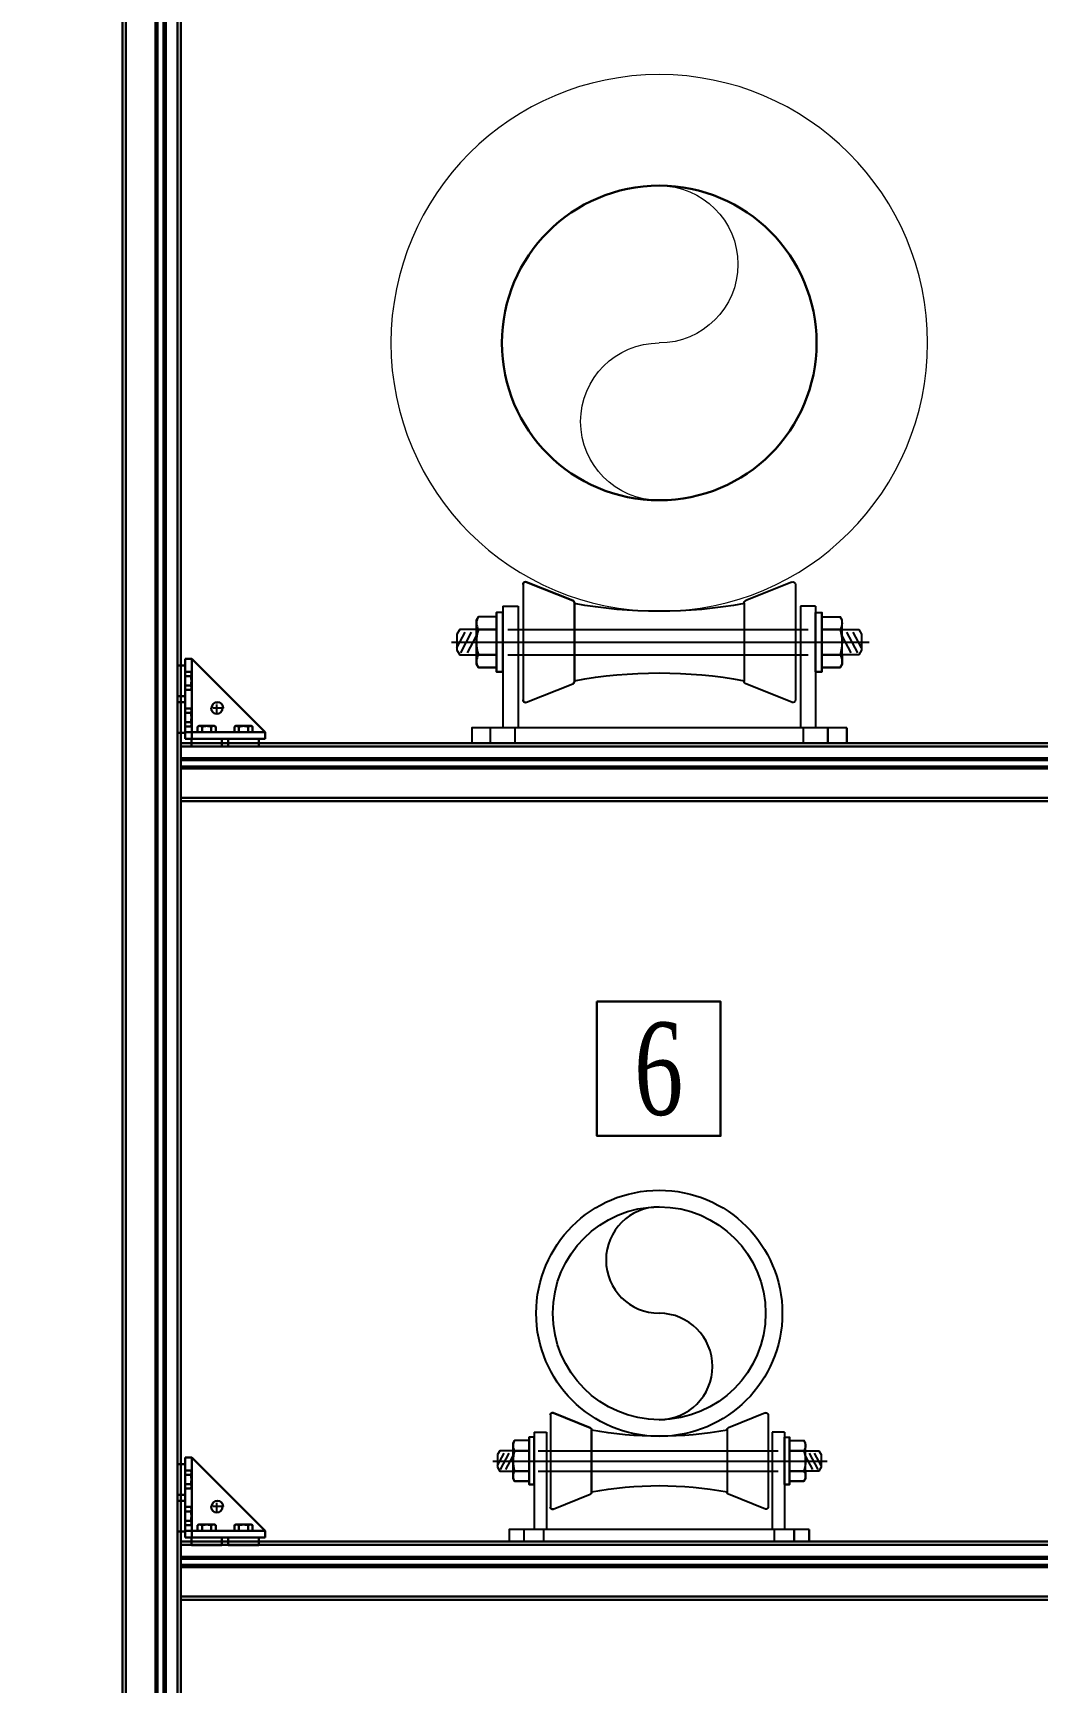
# Model space of a CAD drawing. Header units: centimetres. Extents: x 405464 to 563355, y 50011 to 66875.
# Drawn here: x 525952.5 to 526061, y 51794.5 to 51972.7 of the extents above; entities that cross this region are included whole.
import ezdxf
from ezdxf.enums import TextEntityAlignment as Align

# ---------------------------------------------------------------- set-up
doc = ezdxf.new("R2010")
doc.units = ezdxf.units.CM
doc.linetypes.add('DOT_CENTER', pattern=[14, 12, -1, 0, -1])
doc.layers.get('0').update_dxf_attribs({"lineweight": 9})
doc.layers.add('-M-PIPE HEATING RADIATOR RISER', color=7, linetype='Continuous')
doc.layers.add('-M-PLUMBING DCW RISER', color=7, linetype='Continuous')
for name, color, linetype, lineweight in [('0-KRCN-IST-GALERİ-YAZI', 131, 'Continuous', 30), ('0-KRCN-MİMARİ-170326', 8, 'Continuous', 9), ('0-KRCN-PLATE', 132, 'Continuous', 25), ('0-KRCN-TESİSAT', 7, 'Continuous', 30), ('1', 7, 'Continuous', 25), ('AS_TA_TARAMA', 8, 'Continuous', 9), ('LINK', 7, 'Continuous', 30), ('teknik şaft çizimi', 7, 'Continuous', 9)]:
    doc.layers.add(name, color=color, linetype=linetype, lineweight=lineweight)
doc.styles.add('BAYBURT XREF$0$TIMES', font='times.ttf')

# ---------------------------------------------------------------- blocks, each defined once
blk = doc.blocks.new('G$CE936221F')
at = {"layer": 'AS_TA_TARAMA', "transparency": 33554687}
h = blk.add_hatch(dxfattribs=at)
h.set_pattern_fill('ANSI33', color=256, scale=2.5, angle=180)
h.set_pattern_definition([(45, (-451004.754, -85811.2), (-11.22532015, 11.22532015), []), (45, (-450993.529, -85811.2), (-11.22532015, 11.22532015), [7.9375, -3.96875])])
h.paths.add_polyline_path([(914, -450), (884, -450), (884, -25), (334, -25), (334, -450), (304, -450), (304, -500), (914, -500)])
h.paths.add_polyline_path([(844, -75), (844, -340), (374, -340), (374, -75)], flags=16)
h.paths.add_polyline_path([(374, -370), (844, -370), (844, -450), (374, -450)], flags=16)
h.paths.add_polyline_path([(664, -75), (634, -75), (634, -340), (664, -340)], flags=0)
blk = doc.blocks.new('8265')
at = {"color": 7, "linetype": 'Continuous'}
for p, q in [((6467, 1012.7), (6467, 1100.7)), ((6475, 1100.7), (6467, 1100.7)), ((6467, 1012.7), (6467, 1100.7)), ((6475, 1100.7), (6563, 1012.7)), ((6467, 1079.8), (6473.6, 1079.8)), ((6474.5, 1083.8), (6474.5, 1082.6)), ((6474.5, 1082.6), (6474.5, 1074.3)), ((6474.5, 1074.3), (6474.5, 1066.1)), ((6467, 1068.8), (6473.6, 1068.8)), ((6467, 1063.4), (6473.6, 1063.4)), ((6474.5, 1064.8), (6473.6, 1063.4)), ((6474.5, 1066.1), (6474.5, 1064.8)), ((6467, 1041.3), (6473.6, 1041.3)), ((6467, 1035.8), (6473.6, 1035.8)), ((6474.5, 1039.8), (6473.6, 1041.3)), ((6474.5, 1039.8), (6474.5, 1038.6)), ((6474.5, 1038.6), (6474.5, 1030.3)), ((6474.5, 1030.3), (6474.5, 1022.1)), ((6467, 1024.8), (6473.6, 1024.8)), ((6467, 1019.4), (6473.6, 1019.4)), ((6467, 1004.7), (6467, 1012.7)), ((6475, 1012.7), (6467, 1012.7)), ((6474.5, 1020.8), (6473.6, 1019.4)), ((6474.5, 1022.1), (6474.5, 1020.8)), ((6475, 1004.7), (6475, 1012.7)), ((6483.3, 1020.2), (6481.8, 1019.3)), ((6481.8, 1012.7), (6481.8, 1019.3)), ((6483.3, 1020.2), (6484.5, 1020.2)), ((6484.5, 1020.2), (6492.8, 1020.2)), ((6487.3, 1012.7), (6487.3, 1019.3)), ((6492.8, 1020.2), (6501, 1020.2)), ((6498.3, 1012.7), (6498.3, 1019.3)), ((6501, 1020.2), (6502.3, 1020.2)), ((6502.3, 1020.2), (6503.7, 1019.3)), ((6503.7, 1012.7), (6503.7, 1019.3)), ((6527.6, 1020.2), (6526.1, 1019.3)), ((6526.1, 1012.7), (6526.1, 1019.3)), ((6527.6, 1020.2), (6528.8, 1020.2)), ((6528.8, 1020.2), (6537.1, 1020.2)), ((6531.6, 1012.7), (6531.6, 1019.3)), ((6537.1, 1020.2), (6545.3, 1020.2)), ((6542.5, 1012.7), (6542.5, 1019.3)), ((6545.3, 1020.2), (6546.6, 1020.2)), ((6546.6, 1020.2), (6548, 1019.3)), ((6548, 1012.7), (6548, 1019.3)), ((6563, 1004.7), (6563, 1012.7)), ((6467, 1004.7), (6475, 1004.7)), ((6475, 1004.7), (6563, 1004.7)), ((6475, 1004.7), (6563, 1004.7))]:
    blk.add_line(p, q, dxfattribs=at)
at = {"color": 124, "linetype": 'Continuous'}
for q in [(6475, 1100.7), (6563, 1012.7), (6475, 1012.7)]:
    blk.add_line((6475, 1012.7), q, dxfattribs=at)
for p, q in [((6473.6, 1085.3), (6467, 1085.3)), ((6467, 1019.4), (6467, 1041.3)), ((6519.1, 1004.7), (6521.1, 1004.7))]:
    blk.add_line(p, q)
at = {"color": 7, "linetype": 'Continuous'}
for centre, start, end in [((6505, 1041.7), 180, 0), ((6505.7, 1041.7), 0, 180)]:
    blk.add_arc(centre, 7, start, end, dxfattribs=at)
for points in [[(6473.6, 1085.3), (6474, 1084.6), (6474.2, 1083.9), (6474.4, 1083.2), (6474.5, 1082.6)], [(6474.5, 1082.6), (6474.4, 1081.9), (6474.2, 1081.2), (6474, 1080.5), (6473.6, 1079.8)], [(6473.6, 1079.8), (6474, 1078.4), (6474.2, 1077.1), (6474.4, 1075.7), (6474.5, 1074.3)], [(6474.5, 1074.3), (6474.4, 1073), (6474.2, 1071.6), (6474, 1070.2), (6473.6, 1068.8)], [(6473.6, 1068.8), (6474, 1068.1), (6474.2, 1067.5), (6474.4, 1066.8), (6474.5, 1066.1)], [(6474.5, 1066.1), (6474.4, 1065.4), (6474.2, 1064.7), (6474, 1064.1), (6473.6, 1063.4)], [(6473.6, 1041.3), (6474, 1040.6), (6474.2, 1039.9), (6474.4, 1039.2), (6474.5, 1038.6)], [(6474.5, 1038.6), (6474.4, 1037.9), (6474.2, 1037.2), (6474, 1036.5), (6473.6, 1035.8)], [(6473.6, 1035.8), (6474, 1034.4), (6474.2, 1033.1), (6474.4, 1031.7), (6474.5, 1030.3)], [(6474.5, 1030.3), (6474.4, 1029), (6474.2, 1027.6), (6474, 1026.2), (6473.6, 1024.8)], [(6473.6, 1024.8), (6474, 1024.1), (6474.2, 1023.5), (6474.4, 1022.8), (6474.5, 1022.1)], [(6474.5, 1022.1), (6474.4, 1021.4), (6474.2, 1020.7), (6474, 1020.1), (6473.6, 1019.4)], [(6481.8, 1019.3), (6482.5, 1019.7), (6483.2, 1019.9), (6483.9, 1020.1), (6484.5, 1020.2)], [(6484.5, 1020.2), (6485.2, 1020.1), (6485.9, 1019.9), (6486.6, 1019.7), (6487.3, 1019.3)], [(6487.3, 1019.3), (6488.7, 1019.7), (6490, 1019.9), (6491.4, 1020.1), (6492.8, 1020.2)], [(6492.8, 1020.2), (6494.1, 1020.1), (6495.5, 1019.9), (6496.9, 1019.7), (6498.3, 1019.3)], [(6498.3, 1019.3), (6499, 1019.7), (6499.6, 1019.9), (6500.3, 1020.1), (6501, 1020.2)], [(6501, 1020.2), (6501.7, 1020.1), (6502.4, 1019.9), (6503, 1019.7), (6503.7, 1019.3)], [(6526.1, 1019.3), (6526.8, 1019.7), (6527.4, 1019.9), (6528.1, 1020.1), (6528.8, 1020.2)], [(6528.8, 1020.2), (6529.5, 1020.1), (6530.2, 1019.9), (6530.9, 1019.7), (6531.6, 1019.3)], [(6531.6, 1019.3), (6533, 1019.7), (6534.3, 1019.9), (6535.7, 1020.1), (6537.1, 1020.2)], [(6537.1, 1020.2), (6538.4, 1020.1), (6539.8, 1019.9), (6541.1, 1019.7), (6542.5, 1019.3)], [(6542.5, 1019.3), (6543.2, 1019.7), (6543.9, 1019.9), (6544.6, 1020.1), (6545.3, 1020.2)], [(6545.3, 1020.2), (6546, 1020.1), (6546.7, 1019.9), (6547.3, 1019.7), (6548, 1019.3)]]:
    blk.add_spline(points, degree=3, dxfattribs=at)
at = {"layer": '1', "color": 30, "linetype": 'DOT_CENTER'}
for p, q in [((6505, 1034), (6505, 1049.4)), ((6512.7, 1041.7), (6497.3, 1041.7))]:
    blk.add_line(p, q, dxfattribs=at)
blk = doc.blocks.new('PLGMK.4500')
at = {"layer": 'LINK', "linetype": 'Continuous'}
for p, q in [((6824.6, 1488.1), (6788, 1488.1)), ((6788, 1488.1), (6788, 1483.1)), ((6824.6, 1488.1), (6824.6, 1478.9)), ((6788, 1478.9), (6788, 1483.1)), ((6824.6, 1478.9), (6788, 1478.9))]:
    blk.add_line(p, q, dxfattribs=at)
blk = doc.blocks.new('8265.4500')
blk.add_blockref('8265', (1767.2, -685.7))
at = {"layer": 'teknik şaft çizimi', "rotation": 270}
for p in [(6746.1, 7194.9), (6746.1, 7150.9)]:
    blk.add_blockref('PLGMK.4500', p, dxfattribs=at)
at = {"layer": 'teknik şaft çizimi'}
for p in [(1453.7, -1169.1), (1498, -1169.1)]:
    blk.add_blockref('PLGMK.4500', p, dxfattribs=at)
blk = doc.blocks.new('*U70')
at = {"color": 8, "lineweight": 15}
blk.add_circle((0, 0), 14.5, dxfattribs=at)
at = {"color": 0, "lineweight": 30}
blk.add_circle((0, 0), 8.5, dxfattribs=at)
at = {"color": 8, "lineweight": 15}
for centre, start, end in [((0, 4.25), 90, 270), ((0, -4.25), 270, 90)]:
    blk.add_arc(centre, 4.25, start, end, dxfattribs=at)
blk = doc.blocks.new('A$C6AE706CD')
at = {"color": 0, "linetype": 'ByBlock'}
for p, q in [((-8.98, 10.46, 0), (-8.98, 2.84, 0)), ((-8.75, 10.62, 0), (-5.71, 9.4, 0)), ((8.75, 10.62, 0), (5.71, 9.4, 0)), ((8.98, 10.46, 0), (8.98, 2.84, 0)), ((-10.32, 9.02, 0), (-10.32, 1.01, 0)), ((-10.32, 9.02, 0), (-9.31, 9.02, 0)), ((-9.31, 9.02, 0), (-9.31, 1.01, 0)), ((-5.6, 9.25, 0), (-5.6, 4.06, 0)), ((5.6, 9.25, 0), (5.6, 4.06, 0)), ((10.32, 9.02, 0), (9.31, 9.02, 0)), ((9.31, 9.02, 0), (9.31, 1.01, 0)), ((10.32, 9.02, 0), (10.32, 1.01, 0)), ((-12.06, 8.11, 0), (-11.93, 8.33, 0)), ((-12.06, 7.49, 0), (-12.06, 8.11, 0)), ((-10.73, 8.33, 0), (-11.93, 8.33, 0)), ((-10.73, 4.7, 0), (-10.73, 8.61, 0)), ((-10.73, 4.98, 0), (-10.73, 8.33, 0)), ((10.32, 8.61, 0), (10.73, 8.61, 0)), ((10.73, 4.7, 0), (10.73, 8.61, 0)), ((10.73, 4.98, 0), (10.73, 8.33, 0)), ((10.73, 8.33, 0), (11.93, 8.33, 0)), ((12.06, 8.11, 0), (11.93, 8.33, 0)), ((12.06, 7.49, 0), (12.06, 8.11, 0)), ((-13.35, 6.27, 0), (-12.8, 7.31, 0)), ((-13.1, 5.96, 0), (-12.38, 7.31, 0)), ((-12.66, 5.96, 0), (-12.06, 7.07, 0)), ((-12.06, 5.82, 0), (-12.06, 7.49, 0)), ((-10.73, 7.49, 0), (-11.93, 7.49, 0)), ((-10.32, 5.82, 0), (-10.32, 7.49, 0)), ((10.32, 5.82, 0), (10.32, 7.49, 0)), ((10.73, 7.49, 0), (11.93, 7.49, 0)), ((12.06, 5.82, 0), (12.06, 7.49, 0)), ((12.66, 5.96, 0), (12.06, 7.07, 0)), ((13.1, 5.96, 0), (12.38, 7.31, 0)), ((13.35, 6.27, 0), (12.8, 7.31, 0)), ((-12.06, 5.82, 0), (-12.06, 5.2, 0)), ((-10.73, 5.82, 0), (-11.93, 5.82, 0)), ((10.73, 5.82, 0), (11.93, 5.82, 0)), ((12.06, 5.82, 0), (12.06, 5.2, 0)), ((-12.06, 5.2, 0), (-11.93, 4.98, 0)), ((-10.73, 4.98, 0), (-11.93, 4.98, 0)), ((-10.32, 4.7, 0), (-10.73, 4.7, 0)), ((10.32, 4.7, 0), (10.73, 4.7, 0)), ((10.73, 4.98, 0), (11.93, 4.98, 0)), ((12.06, 5.2, 0), (11.93, 4.98, 0)), ((-8.75, 2.69, 0), (-5.71, 3.91, 0)), ((8.75, 2.69, 0), (5.71, 3.91, 0)), ((-12.37, 1.01, 0), (-12.37, 0, 0)), ((-11.13, 1.01, 0), (-11.13, 0, 0)), ((12.37, 1.01, 0), (12.37, 0, 0))]:
    blk.add_line(p, q, dxfattribs=at)
for points in [[(5.6, 9.25, -0.306678), (5.71, 9.4), (8.75, 10.62, -0.530598), (8.98, 10.46), (8.98, 2.84, -0.530598), (8.75, 2.69), (5.71, 3.91, -0.306678), (5.6, 4.06)], [(-10.73, 8.33), (-11.93, 8.33), (-11.99, 8.23, 0.111739), (-12.06, 7.91), (-12.06, 7.91, 0.150664), (-11.93, 7.49), (-10.73, 7.49)], [(10.73, 8.33), (11.93, 8.33), (11.99, 8.23, -0.111739), (12.06, 7.91), (12.06, 7.91, -0.150664), (11.93, 7.49), (10.73, 7.49)], [(-10.73, 7.49), (-11.93, 7.49, 0.07663), (-12.06, 6.66), (-12.06, 6.65, 0.07663), (-11.93, 5.82), (-10.73, 5.82)], [(10.73, 7.49), (11.93, 7.49, -0.07663), (12.06, 6.66), (12.06, 6.65, -0.07663), (11.93, 5.82), (10.73, 5.82)], [(-10.73, 5.82), (-11.93, 5.82, 0.150625), (-12.06, 5.4), (-12.06, 5.39, 0.111699), (-11.99, 5.07), (-11.93, 4.98), (-10.73, 4.98)], [(10.73, 5.82), (11.93, 5.82, -0.150625), (12.06, 5.4), (12.06, 5.39, -0.111699), (11.99, 5.07), (11.93, 4.98), (10.73, 4.98)]]:
    blk.add_lwpolyline(points, format="xyb", close=True, dxfattribs=at)
at = {"color": 0, "linetype": 'ByBlock', "elevation": 0}
for points in [[(-11.93, 4.98), (-12.06, 5.2), (-12.06, 8.11), (-11.93, 8.33)], [(11.93, 4.98), (12.06, 5.2), (12.06, 8.11), (11.93, 8.33)], [(13.72, 6.65), (-13.86, 6.65)], [(-12.06, 7.49), (-13.16, 7.49), (-13.35, 7.18), (-13.35, 6.13), (-13.16, 5.82), (-12.06, 5.82)], [(10, 7.49), (-9.82, 7.49)], [(12.06, 7.49), (13.16, 7.49), (13.35, 7.18), (13.35, 6.13), (13.16, 5.82), (12.06, 5.82)], [(10, 5.82), (-9.82, 5.82)], [(-11.13, 0), (-11.13, 1.01)], [(-9.51, 0), (-9.51, 1.01)], [(9.51, 0), (9.51, 1.01)], [(11.13, 0), (11.13, 1.01)]]:
    blk.add_lwpolyline(points, dxfattribs=at)
at = {"color": 0, "linetype": 'ByBlock'}
for points in [[(-10.32, 8.61), (-10.73, 8.61), (-10.73, 4.7), (-10.32, 4.7)], [(10.32, 8.61), (10.73, 8.61), (10.73, 4.7), (10.32, 4.7)], [(-12.37, 1.01), (12.37, 1.01), (12.37, 0), (-12.37, 0)]]:
    blk.add_lwpolyline(points, close=True, dxfattribs=at)
for centre, radius, start, end in [((-8.82, 10.46, 0), 0.169, 68.1987, 180), ((8.82, 10.46, 0), 0.169, 0, 111.8013), ((-5.77, 9.25, 0), 0.169, 0, 68.1987), ((0, 39.86, 0), 31.17, 259.6478, 280.3522), ((5.77, 9.25, 0), 0.169, 111.8013, 180), ((-9.28, 6.65, 0), 2.78, 162.4122, 197.5878), ((9.28, 6.65, 0), 2.78, 342.4122, 17.5878), ((0, -26.55, 0), 31.17, 79.6478, 100.3522), ((-5.77, 4.06, 0), 0.169, 291.8013, 0), ((5.77, 4.06, 0), 0.169, 180, 248.1987), ((-8.82, 2.84, 0), 0.169, 180, 291.8013), ((8.82, 2.84, 0), 0.169, 248.1987, 0)]:
    blk.add_arc(centre, radius, start, end, dxfattribs=at)
blk = doc.blocks.new('*U87')
at = {"color": 8}
blk.add_circle((0, 0), 6.65, dxfattribs=at)
at = {"color": 0}
blk.add_circle((0, 0), 5.75, dxfattribs=at)
for centre, start, end in [((0, 2.875), 90, 270), ((0, -2.875), 270, 90)]:
    blk.add_arc(centre, 2.875, start, end, dxfattribs=at)

msp = doc.modelspace()

# ---------------------------------------------------------------- linework, layer by layer
at = {"layer": '0-KRCN-IST-GALERİ-YAZI'}
msp.add_lwpolyline([(526013.43, 51868), (526026.79, 51868), (526026.79, 51853.49), (526013.43, 51853.49)], close=True, dxfattribs=at)
at = {"layer": '0-KRCN-TESİSAT', "color": 7, "linetype": 'Continuous'}
for p, q in [((525962.17, 52225.04), (525962.17, 51697.76)), ((525968.47, 52225.04), (525968.47, 51697.76)), ((525968.47, 51895.94), (526162.17, 51895.94)), ((525968.47, 51889.64), (526162.17, 51889.64)), ((525968.47, 51809.64), (526162.17, 51809.64)), ((525968.47, 51803.34), (526162.17, 51803.34))]:
    msp.add_line(p, q, dxfattribs=at)
at = {"layer": '0-KRCN-TESİSAT', "color": 124, "linetype": 'Continuous'}
for p, q in [((525962.53, 51697.76), (525962.53, 52225.04)), ((525965.71, 51697.76), (525965.71, 52225.04)), ((525965.94, 51697.76), (525965.94, 52225.04)), ((525966.6, 51697.76), (525966.6, 52225.04)), ((525966.84, 51697.76), (525966.84, 52225.04)), ((525968.11, 51697.76), (525968.11, 52225.04)), ((526162.17, 51895.58), (525968.47, 51895.58)), ((526162.17, 51894.31), (525968.47, 51894.31)), ((526162.17, 51894.08), (525968.47, 51894.08)), ((526162.17, 51893.42), (525968.47, 51893.42)), ((526162.17, 51893.18), (525968.47, 51893.18)), ((526162.17, 51890), (525968.47, 51890)), ((526162.17, 51809.28), (525968.47, 51809.28)), ((526162.17, 51808.01), (525968.47, 51808.01)), ((526162.17, 51807.78), (525968.47, 51807.78)), ((526162.17, 51807.12), (525968.47, 51807.12)), ((526162.17, 51806.88), (525968.47, 51806.88)), ((526162.17, 51803.7), (525968.47, 51803.7))]:
    msp.add_line(p, q, dxfattribs=at)

# ---------------------------------------------------------------- block references
at = {"layer": '-M-PIPE HEATING RADIATOR RISER', "color": 1, "xscale": -2, "yscale": 2, "zscale": 2}
msp.add_blockref('*U70', (526020.17, 51939.17), dxfattribs=at)
at = {"layer": '-M-PLUMBING DCW RISER', "xscale": 2, "yscale": 2, "zscale": 2, "rotation": 180}
msp.add_blockref('*U87', (526020.17, 51834.32, 0), dxfattribs=at)
at = {"layer": '0-KRCN-MİMARİ-170326', "ltscale": 3, "xscale": 2, "yscale": 2, "zscale": 2}
msp.add_blockref('G$CE936221F', (524474.17, 52375.04), dxfattribs=at)
at = {"layer": '0-KRCN-PLATE'}
for p, xscale, yscale, zscale in [((526020.17, 51895.94, 0), -1.637920350954604, 1.637920350954604, 1.637920350954604), ((526020.17, 51809.64, 0), -1.310336280763683, 1.310336280763683, 1.310336280763683)]:
    msp.add_blockref('A$C6AE706CD', p, dxfattribs=dict(at, xscale=xscale, yscale=yscale, zscale=zscale))
at = {"layer": '0-KRCN-TESİSAT', "xscale": 0.09000410287538646, "yscale": 0.09000410287538646, "zscale": 0.09000410287538646}
for p in [(525227.82, 51867.68), (525227.82, 51781.38)]:
    msp.add_blockref('8265.4500', p, dxfattribs=at)

# ---------------------------------------------------------------- texts
at = {"layer": '0-KRCN-IST-GALERİ-YAZI', "style": 'BAYBURT XREF$0$TIMES', "width": 0.7}
msp.add_text('6', height=10, dxfattribs=at).set_placement((526020.11, 51860.74), align=Align.MIDDLE)

doc.saveas('drawing.dxf')
